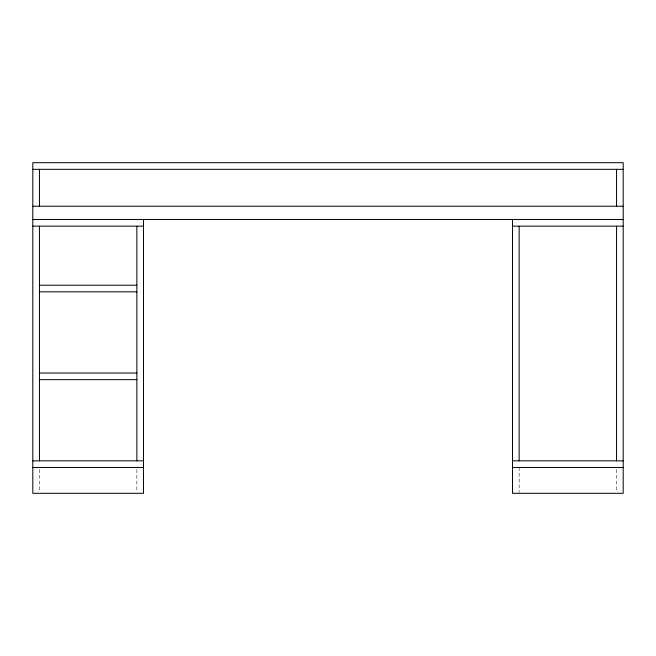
<?xml version="1.0" encoding="UTF-8"?>
<svg xmlns="http://www.w3.org/2000/svg" width="656" height="656" viewBox="0 0 656 656"><rect width="100%" height="100%" fill="white"/><g stroke="black" fill="none" stroke-linecap="round" stroke-linejoin="round"><path stroke-width="0.49" stroke-dasharray="3.28 2.46" d="M616.558 469.466L616.558 492.32M519.142 467.482L519.142 492.32M136.858 469.466L136.858 492.32M39.442 469.466L39.442 492.32"/><path stroke-width="0.98" d="M32.8 169.33L623.2 169.33M32.8 206.23L623.2 206.23M32.8 219.514L623.2 219.514M32.8 226.156L143.5 226.156M512.5 226.156L623.2 226.156M39.442 285.196L136.858 285.196M39.442 291.838L136.858 291.838M39.442 373.018L136.858 373.018M39.442 379.66L136.858 379.66M32.8 460.84L143.5 460.84M512.5 460.84L623.2 460.84M32.8 467.482L143.5 467.482M512.5 467.482L623.2 467.482M616.558 169.33L616.558 206.23M616.558 226.156L616.558 460.84M519.142 226.156L519.142 460.84M512.5 219.514L512.5 493.312L623.2 493.312L623.2 162.688L32.8 162.688L32.8 493.312L143.5 493.312L143.5 219.514M136.858 226.156L136.858 460.84M39.442 169.33L39.442 206.23M39.442 226.156L39.442 460.84"/></g></svg>
